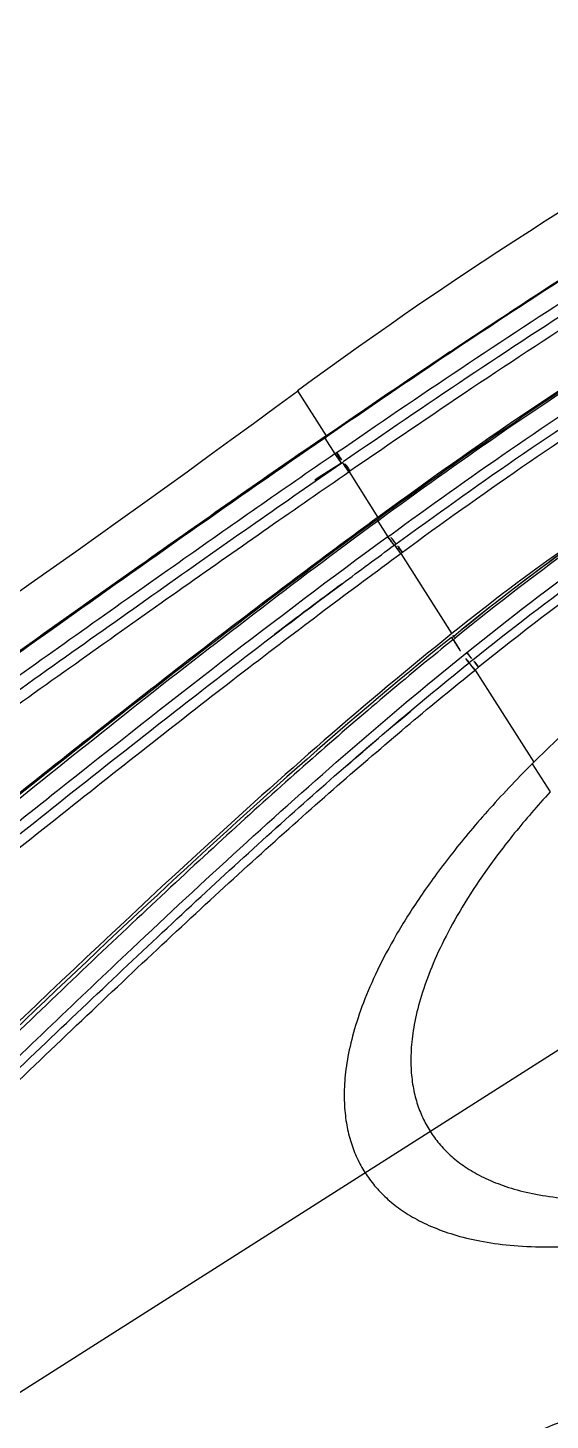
# Model space of a CAD drawing. Header units: millimetres. Extents: x 1145859089 to 1147511753, y -1047484727 to -1047247487.
# Drawn here: x 1145997248.28 to 1145997265.22, y -1047438435.92 to -1047438390.75 of the extents above; entities that cross this region are included whole.
import ezdxf
from ezdxf.xclip import XClip

# ---------------------------------------------------------------- set-up
doc = ezdxf.new("R2010")
doc.units = ezdxf.units.MM
doc.header["$LTSCALE"] = 100
doc.header["$MEASUREMENT"] = 0
doc.header["$XCLIPFRAME"] = 2
doc.linetypes.add('단지배치도$0$CENTER', pattern=[31, 30, -0.5, 0, -0.5])
doc.layers.get('0').update_dxf_attribs({"linetype": 'CONTINUOUS'})
doc.layers.add('XREF', color=135, linetype='CONTINUOUS')
doc.layers.add('단지배치도$0$W240910', color=135, linetype='CONTINUOUS')

# ---------------------------------------------------------------- blocks, each defined once
blk = doc.blocks.new('단지배치도$0$zw$9902')
at = {"layer": '단지배치도$0$W240910', "linetype": '단지배치도$0$CENTER', "ltscale": 20}
blk.add_line((59044.925, -67105.317), (59443.165, -66851.963), dxfattribs=at)
at = {"layer": '단지배치도$0$W240910', "linetype": 'ByBlock', "ltscale": 20}
for p, q in [((59116.195, -67033.229), (59117.12, -67034.682)), ((59117.076, -67034.731), (59117.121, -67034.729)), ((59117.077, -67034.73), (59117.077, -67034.731)), ((59117.085, -67034.754), (59117.121, -67034.729)), ((59117.085, -67034.754), (59117.41, -67035.265)), ((59117.41, -67035.266), (59117.464, -67035.228)), ((59117.897, -67035.831), (59117.865, -67035.853)), ((59117.866, -67035.854), (59118.804, -67037.329)), ((59118.771, -67037.405), (59118.807, -67037.395)), ((59118.804, -67037.329), (59118.778, -67037.347)), ((59118.827, -67037.427), (59118.798, -67037.448)), ((59118.799, -67037.449), (59119.124, -67037.961)), ((59118.826, -67037.365), (59118.8, -67037.384)), ((59118.8, -67037.384), (59118.8, -67037.384)), ((59118.828, -67037.427), (59118.826, -67037.425)), ((59119.124, -67037.96), (59119.184, -67037.916)), ((59119.33, -67038.234), (59119.39, -67038.191)), ((59119.597, -67038.467), (59119.55, -67038.501)), ((59119.55, -67038.502), (59121.205, -67041.103)), ((59121.188, -67041.222), (59121.264, -67041.193)), ((59121.261, -67041.189), (59121.262, -67041.19)), ((59121.245, -67041.293), (59121.304, -67041.243)), ((59121.305, -67041.244), (59121.302, -67041.24)), ((59121.571, -67041.805), (59121.682, -67041.715)), ((59121.764, -67042.042), (59121.875, -67041.953)), ((59122.068, -67042.19), (59121.954, -67042.281)), ((59121.954, -67042.281), (59123.858, -67045.274)), ((59123.808, -67045.323), (59124.389, -67046.235))]:
    blk.add_line(p, q, dxfattribs=at)
at = {"layer": '단지배치도$0$W240910'}
for radius in [11431.377, 11931.377]:
    blk.add_arc((57394.291, -57699.4), radius, 251.6277496, 321.4181311, dxfattribs=at)
at = {"layer": '단지배치도$0$W240910', "linetype": 'ByBlock', "ltscale": 20}
for centre, radius, start, end in [((59200.846, -67148.149), 142.732, 118.55235, 126.37539), ((58813.508, -66622.573), 510.155, 300.01584, 306.39327), ((59117.078, -67034.732), 0.00183, 158.7062, 168.2397), ((59117.079, -67034.732), 0.00252, 165.9846, 173.7151), ((59117.08, -67034.732), 0.00361, 172.8282, 178.9534), ((59117.081, -67034.732), 0.00499, 177.4358, 182.3438), ((59117.083, -67034.732), 0.00685, 181.2049, 185.1401), ((59117.086, -67034.732), 0.00922, 185.7674, 188.9932), ((59117.089, -67034.732), 0.0123, 187.2753, 189.9321), ((59117.078, -67034.731), 0.00114, 136.5592, 149.4807), ((59117.078, -67034.732), 0.00134, 148.0437, 159.5414), ((59117.092, -67034.731), 0.016, 189.716, 191.95), ((59117.097, -67034.731), 0.0204, 191.4645, 193.3511), ((59117.101, -67034.729), 0.0253, 193.7252, 195.3467), ((59117.108, -67034.728), 0.0317, 194.498, 195.8982), ((59117.114, -67034.726), 0.0383, 196.2882, 197.5165), ((59117.122, -67034.724), 0.0468, 197.4149, 198.4907), ((59117.13, -67034.721), 0.0552, 198.1036, 199.0548), ((59117.14, -67034.718), 0.0654, 198.9978, 199.8527), ((59117.149, -67034.715), 0.0756, 199.7836, 200.5675), ((59117.163, -67034.71), 0.0896, 200.2873, 200.9732), ((59117.18, -67034.703), 0.109, 201.2661, 201.8516), ((59117.186, -67034.701), 0.115, 201.4302, 202.0198), ((59117.186, -67034.701), 0.114, 202.164, 202.8001), ((59117.227, -67034.684), 0.16, 202.8581, 203.2986), ((59117.48, -67034.576), 0.435, 203.1787, 203.327), ((59117.227, -67034.684), 0.159, 203.6883, 204.2507), ((59117.239, -67034.679), 0.173, 204.0751, 204.9134), ((59117.564, -67034.533), 0.528, 204.462, 204.8286), ((59116.979, -67038.572), 2.176, 34.1092, 34.2667), ((59118.189, -67037.754), 0.716, 33.8265, 34.1837), ((59118.236, -67037.725), 0.661, 33.797, 34.0364), ((59117.303, -67038.344), 1.781, 33.5658, 33.6308), ((59118.233, -67037.723), 0.662, 33.158, 33.3466), ((59118.387, -67037.624), 0.479, 33.0852, 33.3568), ((59118.386, -67037.626), 0.481, 32.878, 33.1307), ((59118.41, -67037.61), 0.452, 32.6258, 32.8778), ((59118.479, -67037.566), 0.37, 32.316, 32.6118), ((59118.53, -67037.536), 0.311, 32.2943, 32.6335), ((59118.566, -67037.512), 0.268, 31.6193, 31.9913), ((59118.601, -67037.49), 0.227, 31.2139, 31.6306), ((59118.636, -67037.47), 0.186, 31.1103, 31.5854), ((59118.664, -67037.452), 0.153, 30.2283, 30.7766), ((59118.691, -67037.437), 0.122, 30.0263, 30.6593), ((59118.713, -67037.425), 0.0969, 29.3647, 30.1104), ((59118.732, -67037.414), 0.0752, 28.5677, 29.4534), ((59118.748, -67037.405), 0.0565, 27.0713, 28.1502), ((59118.762, -67037.398), 0.0411, 26.3874, 27.7166), ((59118.773, -67037.393), 0.0292, 25.6415, 27.3376), ((59118.781, -67037.389), 0.0199, 23.1246, 25.3319), ((59118.793, -67037.385), 0.00761, 18.213, 22.5252), ((59118.788, -67037.387), 0.0125, 20.4895, 23.5184), ((59118.798, -67037.384), 0.00204, 5.7913, 16.6354), ((59118.796, -67037.384), 0.00404, 13.024, 19.6769), ((59118.8, -67037.384), 0.000422, 331.8977, 3.0301), ((59118.8, -67037.384), 0.000863, 351.7758, 11.2244), ((59118.804, -67037.384), 0.00326, 180.0261, 189.9527), ((59118.804, -67037.384), 0.0028, 168.7457, 180.432), ((59118.855, -67037.362), 0.0582, 203.1305, 203.7586), ((59118.812, -67037.382), 0.0115, 195.7892, 198.6283), ((59118.83, -67037.374), 0.0307, 203.6073, 205.0602), ((59118.857, -67037.36), 0.0612, 206.3344, 207.2845), ((59118.835, -67037.372), 0.036, 204.7047, 206.1315), ((59118.883, -67037.346), 0.0906, 208.0561, 208.7725), ((59118.9, -67037.336), 0.111, 208.9346, 209.5827), ((59118.925, -67037.323), 0.139, 209.2358, 209.7991), ((59118.958, -67037.302), 0.178, 210.2905, 210.7674), ((59118.997, -67037.28), 0.223, 210.4683, 210.8796), ((59119.036, -67037.255), 0.268, 211.2763, 211.6413), ((59119.083, -67037.227), 0.324, 211.3628, 211.6866), ((59119.133, -67037.194), 0.384, 212.0237, 212.3133), ((59119.191, -67037.157), 0.452, 212.3339, 212.5939), ((59119.253, -67037.12), 0.525, 212.3459, 212.5818), ((59119.318, -67037.075), 0.604, 212.8636, 213.0782), ((59119.39, -67037.031), 0.688, 212.8511, 213.0477), ((59119.469, -67036.976), 0.784, 213.3014, 213.4819), ((59119.549, -67036.923), 0.88, 213.4994, 213.6662), ((59119.64, -67036.866), 0.987, 213.4635, 213.618), ((59119.727, -67036.803), 1.095, 213.85, 213.994), ((59119.826, -67036.736), 1.214, 214.0104, 214.1444), ((59119.932, -67036.669), 1.339, 213.9707, 214.0957), ((59120.032, -67036.6), 1.461, 214.1175, 214.2356), ((59120.114, -67036.538), 1.563, 214.4528, 214.5658), ((59121.373, -67041.098), 0.144, 219.309, 219.4412), ((59121.281, -67041.175), 0.0242, 215.8501, 216.2304), ((59121.262, -67041.189), 0.00102, 212.1832, 212.7445), ((59122.634, -67040.087), 1.76, 218.7893, 218.8188), ((59121.799, -67040.758), 0.69, 218.7777, 218.8304), ((59121.112, -67041.313), 0.194, 39.0368, 39.4867), ((59123.677, -67039.276), 3.082, 218.4103, 218.4318), ((59119.349, -67042.748), 2.467, 39.0902, 39.1464), ((59125.316, -67037.918), 5.209, 218.93, 218.9456), ((59127.739, -67035.96), 8.325, 218.9489, 218.9604), ((59130.96, -67033.354), 12.468, 218.9625, 218.9714), ((59134.848, -67030.309), 17.407, 218.7143, 218.7215), ((59139.557, -67026.369), 23.545, 219.0339, 219.0398), ((59145.446, -67021.743), 31.033, 218.8249, 218.8299), ((59152.279, -67016.192), 39.837, 218.8878, 218.892), ((59160.001, -67009.908), 49.793, 218.9411, 218.9447), ((59168.84, -67002.884), 61.082, 218.85811, 218.86131), ((59178.706, -66994.83), 73.818, 218.92422, 218.92705), ((59189.586, -66985.866), 87.914, 219.01617, 219.01868), ((59201.739, -66976.483), 103.264, 218.8185, 218.82076), ((59214.613, -66965.853), 119.959, 218.92167, 218.92371), ((59227.98, -66955.079), 137.127, 218.91693, 218.91879), ((59243.249, -66942.389), 156.979, 219.02138, 219.02308), ((59259.782, -66929.394), 178.006, 218.92192, 218.92346), ((59273.954, -66917.802), 196.315, 218.95668, 218.95812), ((59286.35, -66908.162), 212.015, 218.87779, 218.87916)]:
    blk.add_arc(centre, radius, start, end, dxfattribs=at)
for points, knots in [([(59135.287, -67026.9), (59133.889, -67027.669), (59131.049, -67029.268), (59126.844, -67031.827), (59122.742, -67034.55), (59120.09, -67036.443), (59118.801, -67037.384)], [0, 0, 0, 0, 0.245, 0.5, 0.755, 1, 1, 1, 1]), ([(59135.235, -67026.879), (59133.842, -67027.646), (59131.009, -67029.236), (59126.82, -67031.79), (59122.73, -67034.501), (59120.089, -67036.391), (59118.803, -67037.328)], [0, 0, 0, 0, 0.244999, 0.5, 0.755001, 1, 1, 1, 1]), ([(59135.315, -67026.943), (59133.916, -67027.711), (59131.072, -67029.306), (59126.869, -67031.867), (59122.767, -67034.587), (59120.117, -67036.486), (59118.828, -67037.427)], [0, 0, 0, 0, 0.245, 0.5, 0.755, 1, 1, 1, 1]), ([(59119.185, -67037.916), (59120.468, -67036.979), (59123.108, -67035.09), (59127.195, -67032.38), (59131.383, -67029.828), (59134.214, -67028.239), (59135.606, -67027.474)], [0, 0, 0, 0, 0.244999, 0.5, 0.755002, 1, 1, 1, 1]), ([(59119.39, -67038.19), (59120.671, -67037.256), (59123.305, -67035.372), (59127.379, -67032.669), (59131.555, -67030.126), (59134.378, -67028.54), (59135.767, -67027.776)], [0, 0, 0, 0, 0.244999, 0.5, 0.755001, 1, 1, 1, 1]), ([(59135.93, -67028.08), (59134.544, -67028.842), (59131.727, -67030.421), (59127.564, -67032.959), (59123.499, -67035.653), (59120.875, -67037.535), (59119.597, -67038.466)], [0, 0, 0, 0, 0.245001, 0.5, 0.754999, 1, 1, 1, 1]), ([(59125.23, -67029.291), (59123.858, -67030.167), (59121.138, -67031.956), (59118.45, -67033.786), (59117.114, -67034.705)], [0, 0, 0, 0, 0.500003, 1, 1, 1, 1]), ([(59125.243, -67029.311), (59123.871, -67030.188), (59121.149, -67031.978), (59118.459, -67033.81), (59117.121, -67034.729)], [2.209721, 2.209721, 2.209721, 2.209721, 49.837032, 97.464105, 97.464105, 97.464105, 97.464105]), ([(59117.464, -67035.229), (59118.799, -67034.31), (59121.486, -67032.487), (59124.199, -67030.698), (59125.569, -67029.823)], [0, 0, 0, 0, 0.499999, 1, 1, 1, 1]), ([(59125.766, -67030.133), (59124.4, -67031.006), (59121.688, -67032.784), (59119.012, -67034.612), (59117.679, -67035.528)], [0, 0, 0, 0, 0.499963, 1, 1, 1, 1]), ([(59125.966, -67030.447), (59124.585, -67031.329), (59121.879, -67033.104), (59119.209, -67034.928), (59117.897, -67035.83)], [0, 0, 0, 0, 0.506422, 1, 1, 1, 1]), ([(59137.682, -67030.726), (59136.253, -67031.428), (59133.363, -67032.922), (59129.133, -67035.425), (59125.071, -67038.193), (59122.492, -67040.176), (59121.264, -67041.193)], [0, 0, 0, 0, 0.245001, 0.5, 0.754999, 1, 1, 1, 1]), ([(59121.524, -67040.953), (59122.678, -67040.033), (59125.168, -67038.127), (59129.133, -67035.425), (59133.223, -67033.005), (59135.965, -67031.577), (59137.247, -67030.941)], [4.090285, 4.090285, 4.090285, 4.090285, 24.755569, 47.972847, 71.190126, 91.22777, 91.22777, 91.22777, 91.22777]), ([(59121.877, -67041.952), (59123.105, -67040.966), (59125.655, -67039.004), (59129.669, -67036.269), (59133.85, -67033.796), (59136.708, -67032.318), (59138.122, -67031.624)], [0, 0, 0, 0, 0.245002, 0.5, 0.754998, 1, 1, 1, 1]), ([(59117.077, -67034.73), (59114.745, -67036.334), (59112.424, -67037.962), (59107.02, -67041.791), (59103.943, -67043.99), (59097.77, -67048.354), (59094.676, -67050.518), (59088.467, -67054.805), (59085.345, -67056.919), (59076.477, -67062.736), (59072.976, -67064.83), (59070.08, -67066.4)], [0, 0, 0, 0, 0.135049, 0.135049, 0.3150477, 0.3150477, 0.4948189, 0.4948189, 0.674471, 0.674471, 0.9999999, 0.9999999, 0.9999999, 0.9999999]), ([(59117.084, -67034.754), (59114.173, -67036.756), (59109.346, -67040.165), (59102.616, -67044.973), (59097.79, -67048.377), (59092.948, -67051.755), (59088.091, -67055.107), (59082.21, -67059.051), (59076.246, -67062.877), (59072.183, -67065.297), (59070.103, -67066.423)], [0, 0, 0, 0, 0.0106341, 0.0177242, 0.0248147, 0.02835993, 0.03545103, 0.04254223, 0.0496341, 0.0567277, 0.0567277, 0.0567277, 0.0567277]), ([(59117.12, -67034.682), (59115.294, -67035.939), (59111.493, -67038.594), (59105.799, -67042.647), (59101.921, -67045.404), (59100.006, -67046.754)], [11.46202, 11.46202, 11.46202, 11.46202, 78.80496, 151.87777, 222.85016, 222.85016, 222.85016, 222.85016]), ([(59140.354, -67034.797), (59139.954, -67034.942), (59137.027, -67036.061), (59131.391, -67038.975), (59126.363, -67042.845), (59124.109, -67045.022), (59123.808, -67045.323)], [7.649803, 7.649803, 7.649803, 7.649803, 8.07944, 10.772567, 13.465694, 13.895267, 13.895267, 13.895267, 13.895267]), ([(59117.41, -67035.266), (59115.72, -67036.428), (59112.042, -67038.998), (59106.398, -67043.014), (59100.45, -67047.249), (59094.47, -67051.437), (59088.467, -67055.583), (59082.412, -67059.648), (59076.424, -67063.478), (59072.401, -67065.867), (59070.43, -67066.936)], [0, 0, 0, 0, 0.108757, 0.237507, 0.366257, 0.495007, 0.623756, 0.752506, 0.881256, 1, 1, 1, 1]), ([(59117.41, -67035.266), (59117.418, -67035.28), (59117.441, -67035.32), (59117.499, -67035.409), (59117.564, -67035.499), (59117.611, -67035.557), (59117.623, -67035.566), (59117.624, -67035.563)], [0, 0, 0, 0, 0.2, 0.4, 0.6, 0.8, 0.999948, 0.999948, 0.999948, 0.999948]), ([(59117.464, -67035.229), (59117.485, -67035.267), (59117.591, -67035.432), (59117.675, -67035.532), (59117.679, -67035.528)], [1.897392, 1.897392, 1.897392, 1.897392, 6.305848, 10.70591, 10.70591, 10.70591, 10.70591]), ([(59086.381, -67057.408), (59086.719, -67057.173), (59088.734, -67055.818), (59092.636, -67053.155), (59098.588, -67049.005), (59105.376, -67044.196), (59112.012, -67039.472), (59115.824, -67036.805), (59117.625, -67035.565)], [0.421429, 0.421429, 0.421429, 0.421429, 0.4444444, 0.5555556, 0.6666667, 0.7777778, 0.8888889, 1, 1, 1, 1]), ([(59117.625, -67035.565), (59117.631, -67035.561), (59117.644, -67035.555), (59117.662, -67035.542), (59117.674, -67035.533), (59117.679, -67035.528)], [0, 0, 0, 0, 0.333333, 0.666667, 1, 1, 1, 1]), ([(59117.897, -67035.83), (59117.877, -67035.792), (59117.771, -67035.627), (59117.687, -67035.526), (59117.682, -67035.531)], [3.193115, 3.193115, 3.193115, 3.193115, 10.662399, 18.111869, 18.111869, 18.111869, 18.111869]), ([(59118.772, -67037.405), (59115.017, -67040.147), (59107.535, -67045.998), (59096.39, -67054.979), (59085.049, -67063.697), (59077.267, -67069.094), (59073.302, -67071.458)], [0.124832, 0.124832, 0.124832, 0.124832, 3.005227, 6.010453, 9.015679, 11.897113, 11.897113, 11.897113, 11.897113]), ([(59118.798, -67037.449), (59117.45, -67038.437), (59114.779, -67040.452), (59110.825, -67043.519), (59107.592, -67046.132), (59105.003, -67048.197), (59103.066, -67049.751), (59101.087, -67051.255), (59099.121, -67052.776), (59097.176, -67054.318), (59094.581, -67056.371), (59091.314, -67058.907), (59087.407, -67061.873), (59083.494, -67064.735), (59079.87, -67067.283), (59076.492, -67069.554), (59074.405, -67070.882), (59073.351, -67071.528)], [0, 0, 0, 0, 0.00501719, 0.0100368, 0.01501446, 0.01750225, 0.0199892, 0.02247745, 0.0249658, 0.0274546, 0.02994354, 0.03491969, 0.03989655, 0.04469579, 0.04949674, 0.0532116, 0.05692622, 0.05692622, 0.05692622, 0.05692622]), ([(59119.124, -67037.961), (59115.487, -67040.618), (59110.009, -67044.908), (59102.694, -67050.775), (59095.063, -67056.848), (59087.335, -67062.798), (59079.547, -67068.342), (59075.607, -67070.885), (59073.676, -67072.038)], [0, 0, 0, 0, 0.237507, 0.366256, 0.495006, 0.752506, 0.881256, 1, 1, 1, 1]), ([(59119.39, -67038.19), (59119.389, -67038.192), (59119.371, -67038.171), (59119.314, -67038.097), (59119.242, -67037.999), (59119.2, -67037.939), (59119.185, -67037.916)], [0, 0, 0, 0, 0.246414, 0.500869, 0.755324, 1, 1, 1, 1]), ([(59119.597, -67038.466), (59119.567, -67038.421), (59119.46, -67038.273), (59119.394, -67038.19), (59119.392, -67038.192)], [2.088273, 2.088273, 2.088273, 2.088273, 6.519888, 10.943196, 10.943196, 10.943196, 10.943196]), ([(59073.829, -67072.306), (59075.301, -67071.429), (59078.407, -67069.465), (59083.511, -67065.932), (59089.159, -67061.774), (59095.309, -67057.051), (59102.38, -67051.445), (59108.739, -67046.347), (59113.713, -67042.444), (59116.559, -67040.287), (59117.642, -67039.481)], [0, 0, 0, 0, 0.125, 0.25, 0.375, 0.5, 0.625, 0.75, 0.875, 0.9566452, 0.9566452, 0.9566452, 0.9566452]), ([(59121.203, -67041.101), (59118.39, -67043.348), (59111.203, -67049.693), (59102.657, -67058.058), (59091.219, -67068.595), (59083.869, -67074.754), (59077.921, -67078.792)], [0, 0, 0, 0, 0.01079142, 0.02877256, 0.03596339, 0.05753197, 0.05753197, 0.05753197, 0.05753197]), ([(59121.189, -67041.221), (59117.553, -67044.145), (59110.476, -67050.566), (59100.127, -67060.628), (59089.446, -67070.371), (59081.903, -67076.279), (59078.029, -67078.91)], [0.154115, 0.154115, 0.154115, 0.154115, 3.463779, 6.927556, 10.391333, 13.712636, 13.712636, 13.712636, 13.712636]), ([(59121.188, -67041.222), (59121.191, -67041.226), (59121.206, -67041.245), (59121.236, -67041.282), (59121.245, -67041.294)], [0.2321192, 0.2321192, 0.2321192, 0.2321192, 0.4988672, 0.6100763, 0.6100763, 0.6100763, 0.6100763]), ([(59121.245, -67041.294), (59121.281, -67041.349), (59121.352, -67041.461), (59121.461, -67041.633), (59121.534, -67041.748), (59121.57, -67041.806)], [0, 0, 0, 0, 0.333333, 0.666667, 1, 1, 1, 1]), ([(59078.453, -67079.55), (59079.438, -67078.874), (59081.386, -67077.492), (59083.611, -67075.812), (59085.341, -67074.469), (59086.44, -67073.611), (59087.699, -67072.633), (59088.774, -67071.745), (59090.448, -67070.331), (59092.276, -67068.792), (59094.671, -67066.69), (59096.728, -67064.808), (59099.355, -67062.371), (59102.236, -67059.622), (59106.213, -67055.719), (59110.234, -67051.857), (59115.485, -67046.969), (59119.086, -67043.81), (59121.57, -67041.806)], [0, 0, 0, 0, 0.00358646, 0.00717408, 0.00837018, 0.01016459, 0.01136112, 0.01315603, 0.01435255, 0.01794134, 0.02033367, 0.02392197, 0.02631405, 0.03109772, 0.03588131, 0.04306007, 0.04784982, 0.05742538, 0.05742538, 0.05742538, 0.05742538]), ([(59121.762, -67042.043), (59121.761, -67042.045), (59121.707, -67041.981), (59121.606, -67041.854), (59121.57, -67041.806)], [0.839717, 0.839717, 0.839717, 0.839717, 2.424791, 4.012158, 4.012158, 4.012158, 4.012158]), ([(59121.683, -67041.714), (59121.722, -67041.761), (59121.824, -67041.887), (59121.877, -67041.951), (59121.877, -67041.952)], [0.83778, 0.83778, 0.83778, 0.83778, 2.42482, 4.011832, 4.011832, 4.011832, 4.011832]), ([(59122.069, -67042.189), (59122.033, -67042.141), (59121.932, -67042.015), (59121.879, -67041.951), (59121.877, -67041.953)], [0.820619, 0.820619, 0.820619, 0.820619, 2.371989, 3.921678, 3.921678, 3.921678, 3.921678]), ([(59123.808, -67045.323), (59123.281, -67045.849), (59122.317, -67046.876), (59121.125, -67048.31), (59120.15, -67049.648), (59119.371, -67050.888), (59118.766, -67052.033), (59118.312, -67053.089), (59117.993, -67054.056), (59117.796, -67054.933), (59117.706, -67055.721), (59117.706, -67056.422), (59117.782, -67057.052), (59117.922, -67057.616), (59118.12, -67058.125), (59118.29, -67058.436), (59118.384, -67058.583)], [0, 0, 0, 0, 0.0714286, 0.1428571, 0.2142857, 0.2857143, 0.3571429, 0.4285714, 0.5, 0.5714286, 0.6428571, 0.7142857, 0.7857143, 0.8571429, 0.9285714, 0.999999, 0.999999, 0.999999, 0.999999]), ([(59124.389, -67046.236), (59123.969, -67046.693), (59123.203, -67047.583), (59122.265, -67048.826), (59121.511, -67049.984), (59120.922, -67051.059), (59120.478, -67052.051), (59120.164, -67052.962), (59119.966, -67053.791), (59119.872, -67054.536), (59119.865, -67055.2), (59119.931, -67055.797), (59120.061, -67056.33), (59120.246, -67056.81), (59120.405, -67057.103), (59120.493, -67057.241)], [0, 0, 0, 0, 0.0769231, 0.1538461, 0.2307692, 0.3076923, 0.3846154, 0.4615385, 0.5384615, 0.6153846, 0.6923077, 0.7692308, 0.8461538, 0.9230769, 0.9999986, 0.9999986, 0.9999986, 0.9999986]), ([(59120.493, -67057.241), (59120.582, -67057.381), (59120.779, -67057.649), (59121.137, -67058.021), (59121.564, -67058.363), (59122.077, -67058.676), (59122.681, -67058.951), (59123.397, -67059.181), (59124.232, -67059.353), (59125.189, -67059.455), (59126.275, -67059.473), (59127.498, -67059.395), (59128.866, -67059.203), (59130.39, -67058.88), (59131.521, -67058.564), (59132.113, -67058.377)], [0, 0, 0, 0, 0.076923, 0.153846, 0.230769, 0.307692, 0.384615, 0.461538, 0.538462, 0.615385, 0.692308, 0.769231, 0.846154, 0.923077, 1, 1, 1, 1]), ([(59118.384, -67058.583), (59118.478, -67058.731), (59118.687, -67059.016), (59119.064, -67059.411), (59119.516, -67059.777), (59120.055, -67060.113), (59120.691, -67060.411), (59121.444, -67060.663), (59122.323, -67060.856), (59123.333, -67060.977), (59124.481, -67061.013), (59125.776, -67060.95), (59127.228, -67060.77), (59128.85, -67060.454), (59130.653, -67059.982), (59131.993, -67059.544), (59132.694, -67059.289)], [0, 0, 0, 0, 0.071429, 0.142857, 0.214286, 0.285714, 0.357143, 0.428571, 0.5, 0.571429, 0.642857, 0.714286, 0.785714, 0.857143, 0.928571, 1, 1, 1, 1]), ([(59134.93, -67062.807), (59133.498, -67063.508), (59130.601, -67064.851), (59126.199, -67066.731), (59121.76, -67068.513), (59117.304, -67070.243), (59112.856, -67071.984), (59108.417, -67073.749), (59103.985, -67075.53), (59099.579, -67077.375), (59095.933, -67078.973), (59093.047, -67080.322), (59090.876, -67081.32), (59088.74, -67082.393), (59086.622, -67083.498), (59084.53, -67084.654), (59083.154, -67085.456), (59082.472, -67085.866)], [0, 0, 0, 0, 0.00478813, 0.00957688, 0.01436517, 0.01915157, 0.02393568, 0.02871811, 0.03350035, 0.03828248, 0.04306514, 0.0454572, 0.04784956, 0.05024207, 0.05263435, 0.05502613, 0.05741722, 0.05741722, 0.05741722, 0.05741722]), ([(59134.798, -67062.531), (59130.666, -67064.556), (59121.919, -67068.216), (59112.266, -67071.87), (59106.984, -67073.982), (59106.248, -67074.279)], [7.917972, 7.917972, 7.917972, 7.917972, 12.012967, 16.321051, 17.019265, 17.019265, 17.019265, 17.019265]), ([(59082.872, -67086.522), (59086.896, -67084.128), (59095.444, -67079.8), (59108.795, -67074.253), (59122.295, -67069.144), (59131.11, -67065.455), (59135.299, -67063.4)], [0.154115, 0.154115, 0.154115, 0.154115, 3.475417, 6.939195, 10.402972, 13.712636, 13.712636, 13.712636, 13.712636]), ([(59082.933, -67086.67), (59084.989, -67085.444), (59088.138, -67083.713), (59092.422, -67081.575), (59095.124, -67080.289), (59097.31, -67079.313), (59099.51, -67078.375), (59101.683, -67077.368), (59103.903, -67076.479), (59106.1, -67075.529), (59112.214, -67073.104), (59120.027, -67070.103), (59128.897, -67066.492), (59133.261, -67064.497), (59135.413, -67063.439)], [0, 0, 0, 0, 0.00718957, 0.01078584, 0.01438205, 0.0161798, 0.01797714, 0.02157165, 0.02336893, 0.02516623, 0.02876067, 0.04314148, 0.05033892, 0.05753311, 0.05753311, 0.05753311, 0.05753311]), ([(59137.067, -67066.038), (59135.112, -67067.112), (59130.999, -67069.294), (59124.675, -67072.468), (59118.168, -67075.684), (59109.513, -67080.006), (59100.924, -67084.456), (59092.681, -67089.157), (59088.732, -67091.626), (59086.883, -67092.878)], [0, 0, 0, 0, 0.117497, 0.244996, 0.372496, 0.499995, 0.754994, 0.882494, 1, 1, 1, 1])]:
    blk.add_open_spline(points, degree=3, knots=knots, dxfattribs=at)
for points in [[(59137.723, -67030.807), (59136.096, -67031.599), (59133.027, -67033.199), (59129.173, -67035.51), (59125.466, -67038.005), (59122.714, -67040.106), (59121.305, -67041.244)], [(59121.683, -67041.714), (59123.077, -67040.59), (59125.803, -67038.507), (59129.51, -67036.014), (59133.325, -67033.725), (59136.374, -67032.136), (59137.989, -67031.349)], [(59117.11, -67034.688), (59118.445, -67033.77), (59119.787, -67032.856), (59121.138, -67031.952)], [(59138.255, -67031.899), (59136.657, -67032.681), (59133.638, -67034.259), (59129.832, -67036.542), (59126.167, -67039.008), (59123.456, -67041.073), (59122.069, -67042.189)], [(59117.076, -67034.731), (59113.975, -67036.865), (59110.893, -67039.043), (59107.815, -67041.232)], [(59117.625, -67035.565), (59117.625, -67035.565), (59115.678, -67036.805), (59117.625, -67035.565)], [(59117.624, -67035.563), (59117.547, -67035.616), (59117.47, -67035.669), (59117.394, -67035.722)], [(59117.625, -67035.565), (59117.625, -67035.565), (59117.625, -67035.565), (59117.625, -67035.565)], [(59117.864, -67035.853), (59117.858, -67035.839), (59117.834, -67035.799), (59117.776, -67035.711), (59117.711, -67035.619), (59117.664, -67035.561), (59117.651, -67035.551), (59117.649, -67035.553)], [(59070.782, -67067.57), (59071.781, -67067.029), (59073.882, -67065.846), (59077.33, -67063.748), (59081.094, -67061.356), (59085.208, -67058.656), (59089.725, -67055.606), (59094.686, -67052.179), (59100.273, -67048.271), (59106.541, -67043.82), (59112.61, -67039.497), (59116.171, -67037.014), (59117.864, -67035.853)], [(59118.778, -67037.347), (59117.181, -67038.511), (59113.779, -67041.065), (59108.068, -67045.551), (59101.648, -67050.684), (59094.561, -67056.29), (59088.382, -67061.034), (59082.793, -67065.118), (59077.744, -67068.609), (59074.679, -67070.543), (59073.227, -67071.413)], [(59118.771, -67037.405), (59118.771, -67037.406), (59118.781, -67037.422), (59118.798, -67037.449)], [(59118.803, -67037.328), (59118.819, -67037.352), (59118.827, -67037.365), (59118.826, -67037.365)], [(59119.124, -67037.961), (59119.136, -67037.977), (59119.165, -67038.018), (59119.223, -67038.099), (59119.281, -67038.176), (59119.32, -67038.225), (59119.329, -67038.235), (59119.329, -67038.234)], [(59073.972, -67072.583), (59075.436, -67071.706), (59078.525, -67069.756), (59083.596, -67066.253), (59089.214, -67062.143), (59095.349, -67057.436), (59102.362, -67051.891), (59108.848, -67046.704), (59114.525, -67042.241), (59117.943, -67039.673), (59119.549, -67038.501)], [(59117.642, -67039.481), (59118.217, -67039.053), (59118.78, -67038.637), (59119.329, -67038.234)], [(59119.549, -67038.501), (59119.538, -67038.485), (59119.509, -67038.444), (59119.451, -67038.363), (59119.393, -67038.285), (59119.354, -67038.236), (59119.344, -67038.226), (59119.343, -67038.228)], [(59125.021, -67038.239), (59123.705, -67039.135), (59122.445, -67040.106), (59121.203, -67041.101)], [(59117.642, -67039.481), (59116.907, -67040.026), (59116.176, -67040.577), (59115.448, -67041.131)], [(59121.264, -67041.193), (59121.229, -67041.189), (59121.211, -67041.207), (59121.188, -67041.222)], [(59121.247, -67041.17), (59121.248, -67041.166), (59121.231, -67041.14), (59121.203, -67041.101)], [(59121.247, -67041.17), (59121.252, -67041.168), (59121.257, -67041.165), (59121.262, -67041.163)], [(59121.245, -67041.294), (59119.883, -67042.389), (59117.017, -67044.801), (59112.314, -67049.076), (59107.138, -67054.005), (59101.324, -67059.608), (59094.554, -67065.921), (59088.517, -67071.166), (59083.039, -67075.563), (59079.71, -67077.971), (59078.129, -67079.039)], [(59078.565, -67079.749), (59080.157, -67078.67), (59083.525, -67076.259), (59089.006, -67071.879), (59095.093, -67066.591), (59101.721, -67060.423), (59107.421, -67054.944), (59112.678, -67049.956), (59117.468, -67045.606), (59120.38, -67043.156), (59121.762, -67042.043)], [(59121.953, -67042.282), (59121.937, -67042.259), (59121.895, -67042.207), (59121.824, -67042.119), (59121.774, -67042.058), (59121.762, -67042.045), (59121.761, -67042.046)], [(59078.69, -67079.948), (59080.279, -67078.876), (59083.623, -67076.464), (59089.114, -67072.08), (59095.169, -67066.849), (59101.948, -67060.584), (59107.779, -67054.986), (59112.972, -67050.071), (59117.706, -67045.8), (59120.585, -67043.382), (59121.953, -67042.282)], [(59117.799, -67045.381), (59118.477, -67044.778), (59119.167, -67044.188), (59119.872, -67043.616)], [(59115.507, -67047.401), (59115.61, -67047.301), (59115.717, -67047.205), (59115.828, -67047.114)], [(59134.662, -67062.259), (59133.065, -67063.042), (59129.604, -67064.646), (59123.612, -67067.158), (59116.848, -67069.818), (59109.351, -67072.729), (59101.061, -67076.107), (59093.726, -67079.39), (59087.459, -67082.491), (59083.857, -67084.499), (59082.211, -67085.484)], [(59082.797, -67086.376), (59084.44, -67085.394), (59088.043, -67083.394), (59094.36, -67080.291), (59101.69, -67077.038), (59110.311, -67073.569), (59117.787, -67070.702), (59124.434, -67068.105), (59130.3, -67065.657), (59133.692, -67064.086), (59135.256, -67063.318)]]:
    blk.add_open_spline(points, degree=3, dxfattribs=at)
blk = doc.blocks.new('단지배치도')
blk.add_blockref('단지배치도$0$zw$9902', (141034.193, 142437.157))

msp = doc.modelspace()

# ---------------------------------------------------------------- block references
at = {"layer": 'XREF'}
ref = msp.add_blockref('단지배치도', (1145797106.633357, -1047513806.462535), dxfattribs=at)
XClip(ref).set_block_clipping_path([(72982.4064819524, 34919.7593965302), (360382.4067475507, 255319.7593436702)])

doc.saveas('drawing.dxf')
